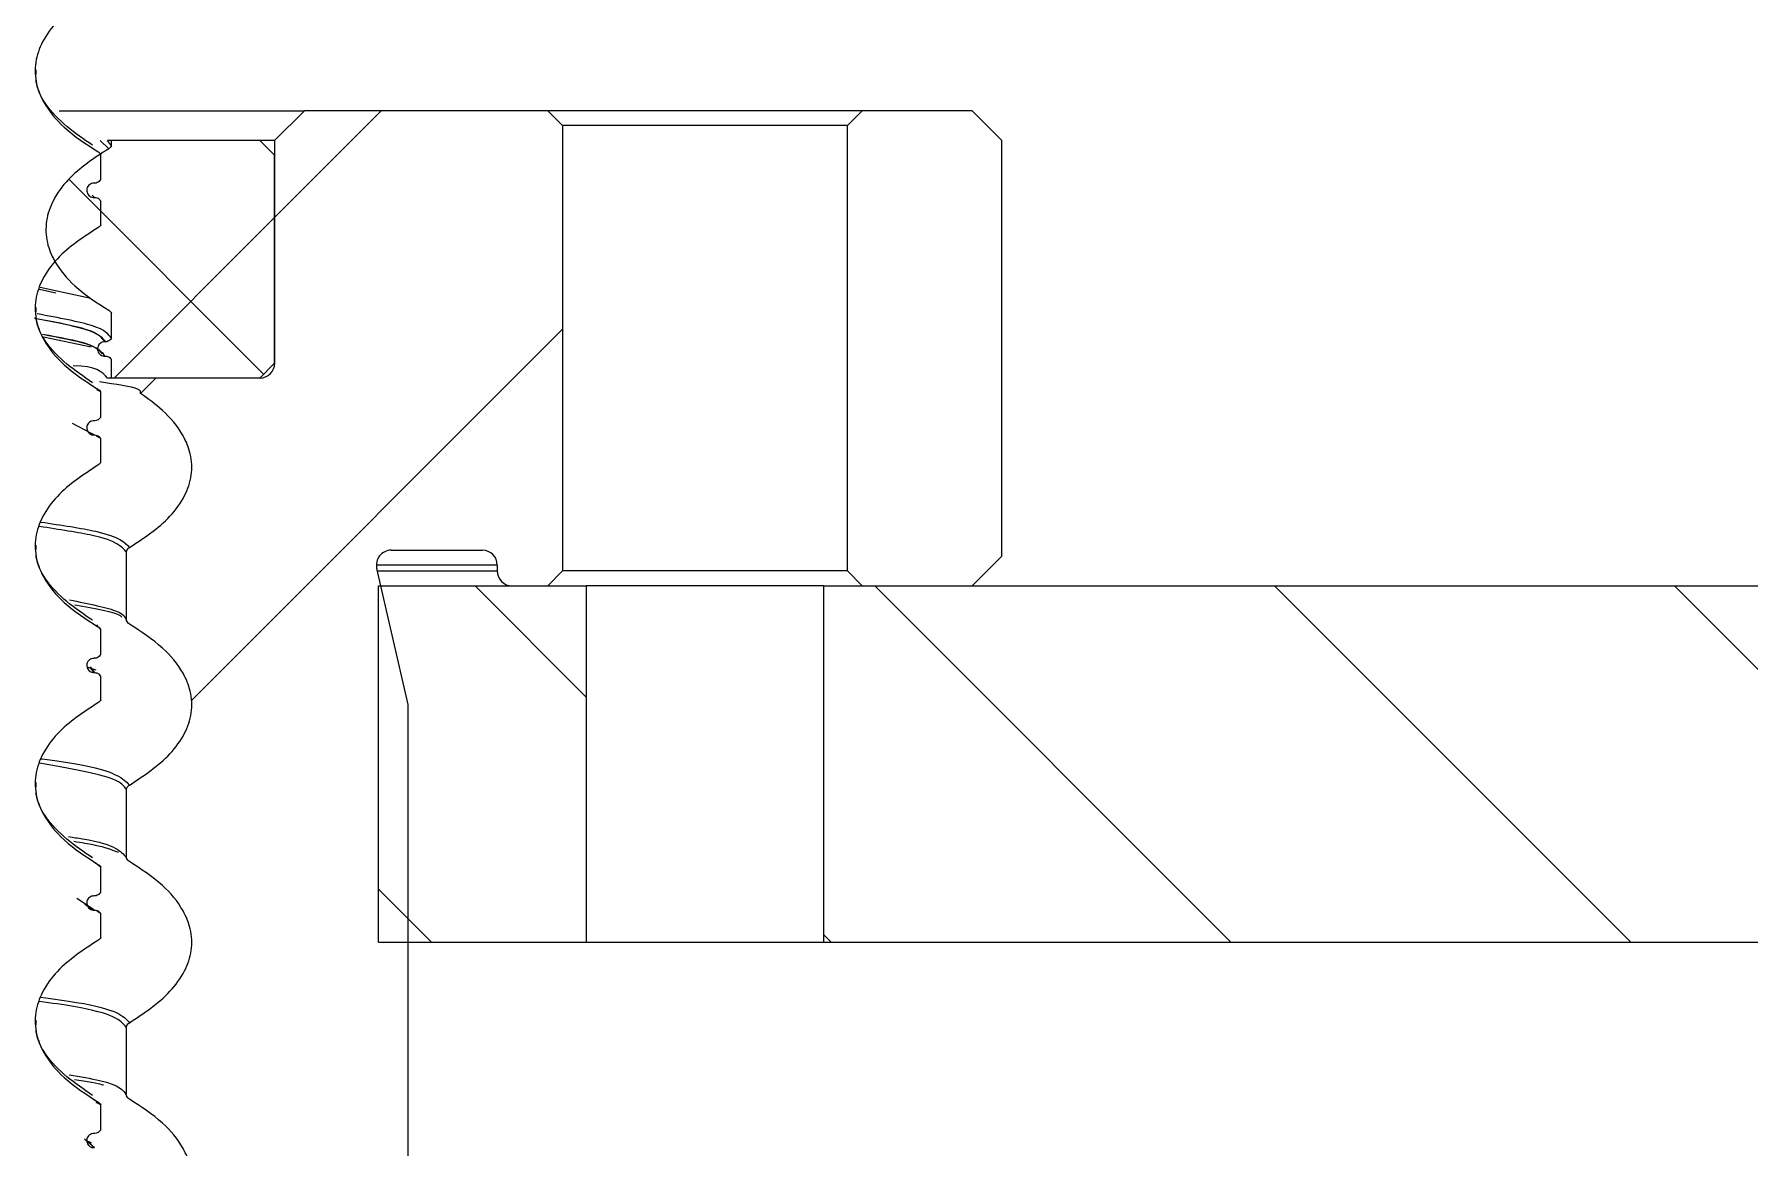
# Model space of a CAD drawing. Header units: millimetres. Extents: x -300 to 1184, y 5 to 1469.
# Drawn here: x 364.19 to 383.46, y 1366.73 to 1379.22 of the extents above; entities that cross this region are included whole.
import ezdxf

# ---------------------------------------------------------------- set-up
doc = ezdxf.new("R2010")
doc.units = ezdxf.units.MM

msp = doc.modelspace()

# ---------------------------------------------------------------- hatches: boundary and pattern name
at = {"linetype": 'Continuous', "lineweight": 18}
h = msp.add_hatch(dxfattribs=at)
h.set_pattern_fill('ANSI32', angle=3e-322, style=0)
edge = h.paths.add_edge_path(flags=0)
edge.add_spline(control_points=[(365.26, 1373.463), (365.258, 1373.461), (365.256, 1373.46), (365.254, 1373.458), (365.246, 1373.453), (365.24, 1373.446), (365.235, 1373.439), (365.23, 1373.432), (365.226, 1373.423), (365.224, 1373.415)], knot_values=[0, 0, 0, 0, 0.000012, 0.000012, 0.000012, 0.000053, 0.000053, 0.000053, 0.000094, 0.000094, 0.000094, 0.000094], weights=[1, 1, 1, 1, 1, 1, 1, 1, 1, 1], degree=3, periodic=0)
edge.add_line((365.224, 1373.415), (365.224, 1372.651))
edge.add_spline(control_points=[(365.224, 1372.651), (365.224, 1372.649), (365.225, 1372.646), (365.226, 1372.644), (365.23, 1372.635), (365.234, 1372.627), (365.24, 1372.621), (365.246, 1372.614), (365.253, 1372.608), (365.26, 1372.603)], knot_values=[0, 0, 0, 0, 0.000012, 0.000012, 0.000012, 0.000053, 0.000053, 0.000053, 0.000094, 0.000094, 0.000094, 0.000094], weights=[1, 1, 1, 1, 1, 1, 1, 1, 1, 1], degree=3, periodic=0)
edge.add_spline(control_points=[(365.26, 1372.603), (365.392, 1372.526), (365.518, 1372.438), (365.63, 1372.335), (365.72, 1372.252), (365.802, 1372.157), (365.862, 1372.051), (365.897, 1371.988), (365.926, 1371.92), (365.942, 1371.849), (365.961, 1371.771), (365.965, 1371.687), (365.953, 1371.607), (365.942, 1371.528), (365.915, 1371.45), (365.878, 1371.379), (365.835, 1371.295), (365.778, 1371.218), (365.714, 1371.149), (365.585, 1371.008), (365.426, 1370.893), (365.26, 1370.796)], knot_values=[0, 0, 0, 0, 0.000685, 0.000685, 0.000685, 0.001237, 0.001237, 0.001237, 0.001562, 0.001562, 0.001562, 0.001926, 0.001926, 0.001926, 0.002288, 0.002288, 0.002288, 0.00271, 0.00271, 0.00271, 0.003578, 0.003578, 0.003578, 0.003578], weights=[1, 1, 1, 1, 1, 1, 1, 1, 1, 1, 1, 1, 1, 1, 1, 1, 1, 1, 1, 1, 1, 1], degree=3, periodic=0)
edge.add_spline(control_points=[(365.26, 1370.796), (365.258, 1370.795), (365.256, 1370.793), (365.254, 1370.792), (365.246, 1370.786), (365.24, 1370.78), (365.235, 1370.772), (365.23, 1370.765), (365.226, 1370.757), (365.224, 1370.748)], knot_values=[0, 0, 0, 0, 0.000012, 0.000012, 0.000012, 0.000053, 0.000053, 0.000053, 0.000094, 0.000094, 0.000094, 0.000094], weights=[1, 1, 1, 1, 1, 1, 1, 1, 1, 1], degree=3, periodic=0)
edge.add_line((365.224, 1370.748), (365.224, 1369.985))
edge.add_spline(control_points=[(365.224, 1369.985), (365.224, 1369.982), (365.225, 1369.979), (365.226, 1369.977), (365.23, 1369.969), (365.234, 1369.961), (365.24, 1369.954), (365.246, 1369.947), (365.253, 1369.941), (365.26, 1369.937)], knot_values=[0, 0, 0, 0, 0.000012, 0.000012, 0.000012, 0.000053, 0.000053, 0.000053, 0.000094, 0.000094, 0.000094, 0.000094], weights=[1, 1, 1, 1, 1, 1, 1, 1, 1, 1], degree=3, periodic=0)
edge.add_spline(control_points=[(365.26, 1369.937), (365.392, 1369.86), (365.518, 1369.772), (365.63, 1369.668), (365.72, 1369.586), (365.802, 1369.491), (365.862, 1369.384), (365.897, 1369.321), (365.926, 1369.253), (365.942, 1369.183), (365.961, 1369.104), (365.965, 1369.021), (365.953, 1368.941), (365.942, 1368.861), (365.915, 1368.783), (365.878, 1368.712), (365.835, 1368.628), (365.778, 1368.551), (365.714, 1368.482), (365.585, 1368.341), (365.426, 1368.226), (365.26, 1368.129)], knot_values=[0, 0, 0, 0, 0.000685, 0.000685, 0.000685, 0.001237, 0.001237, 0.001237, 0.001562, 0.001562, 0.001562, 0.001926, 0.001926, 0.001926, 0.002288, 0.002288, 0.002288, 0.00271, 0.00271, 0.00271, 0.003578, 0.003578, 0.003578, 0.003578], weights=[1, 1, 1, 1, 1, 1, 1, 1, 1, 1, 1, 1, 1, 1, 1, 1, 1, 1, 1, 1, 1, 1], degree=3, periodic=0)
edge.add_spline(control_points=[(365.26, 1368.129), (365.258, 1368.128), (365.256, 1368.127), (365.254, 1368.125), (365.246, 1368.12), (365.24, 1368.113), (365.235, 1368.106), (365.23, 1368.098), (365.226, 1368.09), (365.224, 1368.081)], knot_values=[0, 0, 0, 0, 0.000012, 0.000012, 0.000012, 0.000053, 0.000053, 0.000053, 0.000094, 0.000094, 0.000094, 0.000094], weights=[1, 1, 1, 1, 1, 1, 1, 1, 1, 1], degree=3, periodic=0)
edge.add_line((365.224, 1368.081), (365.224, 1367.318))
edge.add_spline(control_points=[(365.224, 1367.318), (365.224, 1367.315), (365.225, 1367.313), (365.226, 1367.31), (365.23, 1367.302), (365.234, 1367.294), (365.24, 1367.287), (365.246, 1367.28), (365.253, 1367.275), (365.26, 1367.27)], knot_values=[0, 0, 0, 0, 0.000012, 0.000012, 0.000012, 0.000053, 0.000053, 0.000053, 0.000094, 0.000094, 0.000094, 0.000094], weights=[1, 1, 1, 1, 1, 1, 1, 1, 1, 1], degree=3, periodic=0)
edge.add_spline(control_points=[(365.26, 1367.27), (365.392, 1367.193), (365.518, 1367.105), (365.63, 1367.002), (365.72, 1366.919), (365.802, 1366.824), (365.862, 1366.718), (365.897, 1366.655), (365.926, 1366.586), (365.942, 1366.516), (365.961, 1366.437), (365.965, 1366.354), (365.953, 1366.274), (365.942, 1366.195), (365.915, 1366.117), (365.878, 1366.045), (365.835, 1365.962), (365.778, 1365.885), (365.714, 1365.815), (365.585, 1365.674), (365.426, 1365.56), (365.26, 1365.463)], knot_values=[0, 0, 0, 0, 0.000685, 0.000685, 0.000685, 0.001237, 0.001237, 0.001237, 0.001562, 0.001562, 0.001562, 0.001926, 0.001926, 0.001926, 0.002288, 0.002288, 0.002288, 0.00271, 0.00271, 0.00271, 0.003578, 0.003578, 0.003578, 0.003578], weights=[1, 1, 1, 1, 1, 1, 1, 1, 1, 1, 1, 1, 1, 1, 1, 1, 1, 1, 1, 1, 1, 1], degree=3, periodic=0)
edge.add_spline(control_points=[(365.26, 1365.463), (365.258, 1365.461), (365.256, 1365.46), (365.254, 1365.458), (365.246, 1365.453), (365.24, 1365.446), (365.235, 1365.439), (365.23, 1365.432), (365.226, 1365.423), (365.224, 1365.415)], knot_values=[0, 0, 0, 0, 0.000012, 0.000012, 0.000012, 0.000053, 0.000053, 0.000053, 0.000094, 0.000094, 0.000094, 0.000094], weights=[1, 1, 1, 1, 1, 1, 1, 1, 1, 1], degree=3, periodic=0)
edge.add_line((365.224, 1365.415), (365.224, 1364.651))
edge.add_spline(control_points=[(365.224, 1364.651), (365.224, 1364.649), (365.225, 1364.646), (365.226, 1364.644), (365.23, 1364.635), (365.234, 1364.627), (365.24, 1364.621), (365.246, 1364.614), (365.253, 1364.608), (365.26, 1364.603)], knot_values=[0, 0, 0, 0, 0.000012, 0.000012, 0.000012, 0.000053, 0.000053, 0.000053, 0.000094, 0.000094, 0.000094, 0.000094], weights=[1, 1, 1, 1, 1, 1, 1, 1, 1, 1], degree=3, periodic=0)
edge.add_spline(control_points=[(365.26, 1364.603), (365.392, 1364.526), (365.518, 1364.438), (365.63, 1364.335), (365.72, 1364.252), (365.802, 1364.157), (365.862, 1364.051), (365.897, 1363.988), (365.926, 1363.92), (365.942, 1363.849), (365.961, 1363.771), (365.965, 1363.687), (365.953, 1363.607), (365.942, 1363.528), (365.915, 1363.45), (365.878, 1363.379), (365.835, 1363.295), (365.778, 1363.218), (365.714, 1363.149), (365.585, 1363.008), (365.426, 1362.893), (365.26, 1362.796)], knot_values=[0, 0, 0, 0, 0.000685, 0.000685, 0.000685, 0.001237, 0.001237, 0.001237, 0.001562, 0.001562, 0.001562, 0.001926, 0.001926, 0.001926, 0.002288, 0.002288, 0.002288, 0.00271, 0.00271, 0.00271, 0.003578, 0.003578, 0.003578, 0.003578], weights=[1, 1, 1, 1, 1, 1, 1, 1, 1, 1, 1, 1, 1, 1, 1, 1, 1, 1, 1, 1, 1, 1], degree=3, periodic=0)
edge.add_spline(control_points=[(365.26, 1362.796), (365.258, 1362.795), (365.256, 1362.793), (365.254, 1362.792), (365.246, 1362.786), (365.24, 1362.78), (365.235, 1362.772), (365.23, 1362.765), (365.226, 1362.757), (365.224, 1362.748)], knot_values=[0, 0, 0, 0, 0.000012, 0.000012, 0.000012, 0.000053, 0.000053, 0.000053, 0.000094, 0.000094, 0.000094, 0.000094], weights=[1, 1, 1, 1, 1, 1, 1, 1, 1, 1], degree=3, periodic=0)
edge.add_line((365.224, 1362.748), (365.224, 1361.985))
edge.add_spline(control_points=[(365.224, 1361.985), (365.224, 1361.982), (365.225, 1361.979), (365.226, 1361.977), (365.23, 1361.969), (365.234, 1361.961), (365.24, 1361.954), (365.246, 1361.947), (365.253, 1361.941), (365.26, 1361.937)], knot_values=[0, 0, 0, 0, 0.000012, 0.000012, 0.000012, 0.000053, 0.000053, 0.000053, 0.000094, 0.000094, 0.000094, 0.000094], weights=[1, 1, 1, 1, 1, 1, 1, 1, 1, 1], degree=3, periodic=0)
edge.add_spline(control_points=[(365.26, 1361.937), (365.392, 1361.86), (365.518, 1361.772), (365.63, 1361.668), (365.72, 1361.586), (365.802, 1361.491), (365.862, 1361.384), (365.897, 1361.321), (365.926, 1361.253), (365.942, 1361.183), (365.961, 1361.104), (365.965, 1361.021), (365.953, 1360.941), (365.942, 1360.861), (365.915, 1360.783), (365.878, 1360.712), (365.835, 1360.628), (365.778, 1360.551), (365.714, 1360.482), (365.585, 1360.341), (365.426, 1360.226), (365.26, 1360.129)], knot_values=[0, 0, 0, 0, 0.000685, 0.000685, 0.000685, 0.001237, 0.001237, 0.001237, 0.001562, 0.001562, 0.001562, 0.001926, 0.001926, 0.001926, 0.002288, 0.002288, 0.002288, 0.00271, 0.00271, 0.00271, 0.003578, 0.003578, 0.003578, 0.003578], weights=[1, 1, 1, 1, 1, 1, 1, 1, 1, 1, 1, 1, 1, 1, 1, 1, 1, 1, 1, 1, 1, 1], degree=3, periodic=0)
edge.add_spline(control_points=[(365.26, 1360.129), (365.258, 1360.128), (365.256, 1360.127), (365.254, 1360.125), (365.246, 1360.12), (365.24, 1360.113), (365.235, 1360.106), (365.23, 1360.098), (365.226, 1360.09), (365.224, 1360.081)], knot_values=[0, 0, 0, 0, 0.000012, 0.000012, 0.000012, 0.000053, 0.000053, 0.000053, 0.000094, 0.000094, 0.000094, 0.000094], weights=[1, 1, 1, 1, 1, 1, 1, 1, 1, 1], degree=3, periodic=0)
edge.add_line((365.224, 1360.081), (365.224, 1359.318))
edge.add_spline(control_points=[(365.224, 1359.318), (365.224, 1359.315), (365.225, 1359.313), (365.226, 1359.31), (365.23, 1359.302), (365.234, 1359.294), (365.24, 1359.287), (365.246, 1359.28), (365.253, 1359.275), (365.26, 1359.27)], knot_values=[0, 0, 0, 0, 0.000012, 0.000012, 0.000012, 0.000053, 0.000053, 0.000053, 0.000094, 0.000094, 0.000094, 0.000094], weights=[1, 1, 1, 1, 1, 1, 1, 1, 1, 1], degree=3, periodic=0)
edge.add_spline(control_points=[(365.26, 1359.27), (365.392, 1359.193), (365.518, 1359.105), (365.63, 1359.002), (365.72, 1358.919), (365.802, 1358.824), (365.862, 1358.718), (365.897, 1358.655), (365.926, 1358.586), (365.942, 1358.516), (365.961, 1358.437), (365.965, 1358.354), (365.953, 1358.274), (365.942, 1358.195), (365.915, 1358.117), (365.878, 1358.045), (365.876, 1358.041), (365.874, 1358.037), (365.872, 1358.033)], knot_values=[0, 0, 0, 0, 0.000685, 0.000685, 0.000685, 0.001237, 0.001237, 0.001237, 0.001562, 0.001562, 0.001562, 0.001926, 0.001926, 0.001926, 0.002288, 0.002288, 0.002288, 0.002308, 0.002308, 0.002308, 0.002308], weights=[1, 1, 1, 1, 1, 1, 1, 1, 1, 1, 1, 1, 1, 1, 1, 1, 1, 1, 1], degree=3, periodic=0)
edge.add_line((365.872, 1358.033), (366.724, 1358.033))
edge.add_arc((366.724, 1357.866), 0.167, 0, 90, ccw=False)
edge.add_line((366.89, 1357.866), (366.89, 1355.366))
edge.add_line((366.89, 1355.366), (367.224, 1355.033))
edge.add_line((367.224, 1355.033), (368.057, 1355.033))
edge.add_line((368.057, 1355.033), (368.39, 1355.366))
edge.add_line((368.39, 1355.366), (368.39, 1359.633))
edge.add_line((368.39, 1359.633), (367.724, 1359.633))
edge.add_line((367.724, 1359.633), (367.724, 1364.966))
edge.add_line((367.724, 1364.966), (368.39, 1364.966))
edge.add_line((368.39, 1364.966), (368.39, 1371.7))
edge.add_line((368.39, 1371.7), (368.038, 1373.229))
edge.add_arc((368.2, 1373.266), 0.167, 90, 192.9946, ccw=False)
edge.add_line((368.2, 1373.433), (369.224, 1373.433))
edge.add_arc((369.224, 1373.266), 0.167, 0, 90, ccw=False)
edge.add_line((369.39, 1373.266), (369.39, 1373.2))
edge.add_arc((369.557, 1373.2), 0.167, 180, 270)
edge.add_line((369.557, 1373.033), (369.957, 1373.033))
edge.add_line((369.957, 1373.033), (370.124, 1373.2))
edge.add_line((370.124, 1373.2), (370.124, 1378.2))
edge.add_line((370.124, 1378.2), (369.957, 1378.366))
edge.add_line((369.957, 1378.366), (367.224, 1378.366))
edge.add_line((367.224, 1378.366), (366.89, 1378.033))
edge.add_line((366.89, 1378.033), (366.89, 1375.533))
edge.add_arc((366.724, 1375.533), 0.167, 270, 360, ccw=False)
edge.add_line((366.724, 1375.366), (365.557, 1375.366))
edge.add_line((365.557, 1375.366), (365.384, 1375.193))
edge.add_spline(control_points=[(365.384, 1375.193), (365.47, 1375.136), (365.554, 1375.072), (365.63, 1375.002), (365.72, 1374.919), (365.802, 1374.824), (365.862, 1374.718), (365.897, 1374.655), (365.926, 1374.586), (365.942, 1374.516), (365.961, 1374.437), (365.965, 1374.354), (365.953, 1374.274), (365.942, 1374.195), (365.915, 1374.117), (365.878, 1374.045), (365.835, 1373.962), (365.778, 1373.885), (365.714, 1373.815), (365.585, 1373.674), (365.426, 1373.56), (365.26, 1373.463)], knot_values=[0.000218, 0.000218, 0.000218, 0.000218, 0.000685, 0.000685, 0.000685, 0.001237, 0.001237, 0.001237, 0.001562, 0.001562, 0.001562, 0.001926, 0.001926, 0.001926, 0.002288, 0.002288, 0.002288, 0.00271, 0.00271, 0.00271, 0.003578, 0.003578, 0.003578, 0.003578], weights=[1, 1, 1, 1, 1, 1, 1, 1, 1, 1, 1, 1, 1, 1, 1, 1, 1, 1, 1, 1, 1, 1], degree=3, periodic=0)
h = msp.add_hatch(dxfattribs=at)
h.set_pattern_fill('ANSI32', angle=3e-322, style=0)
h.paths.add_polyline_path([(374.724, 1373.033), (375.057, 1373.366), (375.057, 1378.033), (374.724, 1378.366), (373.49, 1378.366), (373.324, 1378.2), (373.324, 1373.2), (373.49, 1373.033)], flags=0)
h = msp.add_hatch(dxfattribs=at)
h.set_pattern_fill('ANSI37', angle=90, style=0)
edge = h.paths.add_edge_path(flags=0)
edge.add_line((366.89, 1375.533), (366.89, 1377.866))
edge.add_line((366.89, 1377.866), (366.724, 1378.033))
edge.add_line((366.724, 1378.033), (365.057, 1378.033))
edge.add_line((365.057, 1378.033), (365.057, 1377.971))
edge.add_spline(control_points=[(365.057, 1377.971), (365.054, 1377.965), (365.05, 1377.959), (365.045, 1377.954), (365.039, 1377.948), (365.033, 1377.943), (365.027, 1377.94)], knot_values=[0, 0, 0, 0, 0.000032, 0.000032, 0.000032, 0.000067, 0.000067, 0.000067, 0.000067], weights=[1, 1, 1, 1, 1, 1, 1], degree=3, periodic=0)
edge.add_spline(control_points=[(365.027, 1377.94), (364.861, 1377.844), (364.701, 1377.73), (364.571, 1377.59), (364.507, 1377.52), (364.449, 1377.443), (364.405, 1377.359), (364.368, 1377.287), (364.34, 1377.209), (364.328, 1377.129), (364.316, 1377.049), (364.32, 1376.965), (364.338, 1376.885), (364.355, 1376.815), (364.383, 1376.746), (364.418, 1376.682), (364.477, 1376.577), (364.559, 1376.482), (364.647, 1376.4), (364.762, 1376.294), (364.892, 1376.205), (365.027, 1376.127)], knot_values=[0, 0, 0, 0, 0.000861, 0.000861, 0.000861, 0.001286, 0.001286, 0.001286, 0.001648, 0.001648, 0.001648, 0.002013, 0.002013, 0.002013, 0.002337, 0.002337, 0.002337, 0.002882, 0.002882, 0.002882, 0.00358, 0.00358, 0.00358, 0.00358], weights=[1, 1, 1, 1, 1, 1, 1, 1, 1, 1, 1, 1, 1, 1, 1, 1, 1, 1, 1, 1, 1, 1], degree=3, periodic=0)
edge.add_spline(control_points=[(365.027, 1376.127), (365.033, 1376.123), (365.038, 1376.119), (365.043, 1376.114), (365.049, 1376.108), (365.053, 1376.102), (365.057, 1376.095)], knot_values=[0, 0, 0, 0, 0.000032, 0.000032, 0.000032, 0.000067, 0.000067, 0.000067, 0.000067], weights=[1, 1, 1, 1, 1, 1, 1], degree=3, periodic=0)
edge.add_line((365.057, 1376.095), (365.057, 1375.813))
edge.add_spline(control_points=[(365.057, 1375.813), (365.053, 1375.805), (365.047, 1375.798), (365.04, 1375.792), (365.034, 1375.786), (365.026, 1375.781), (365.018, 1375.778), (365.01, 1375.775), (365.001, 1375.773), (364.992, 1375.772), (364.991, 1375.772), (364.989, 1375.772), (364.988, 1375.772)], knot_values=[0, 0, 0, 0, 0.00004, 0.00004, 0.00004, 0.00008, 0.00008, 0.00008, 0.00012, 0.00012, 0.00012, 0.000126, 0.000126, 0.000126, 0.000126], weights=[1, 1, 1, 1, 1, 1, 1, 1, 1, 1, 1, 1, 1], degree=3, periodic=0)
edge.add_spline(control_points=[(364.988, 1375.772), (364.987, 1375.772), (364.987, 1375.772), (364.986, 1375.772), (364.985, 1375.772), (364.984, 1375.772), (364.984, 1375.772), (364.983, 1375.772), (364.981, 1375.772), (364.98, 1375.772)], knot_values=[0, 0, 0, 0, 0.000003, 0.000003, 0.000003, 0.000006, 0.000006, 0.000006, 0.000012, 0.000012, 0.000012, 0.000012], weights=[1, 1, 1, 1, 1, 1, 1, 1, 1, 1], degree=3, periodic=0)
edge.add_spline(control_points=[(364.98, 1375.772), (364.971, 1375.772), (364.962, 1375.77), (364.954, 1375.767), (364.946, 1375.765), (364.938, 1375.76), (364.931, 1375.755), (364.924, 1375.749), (364.918, 1375.742), (364.913, 1375.735), (364.908, 1375.727), (364.905, 1375.719), (364.903, 1375.71), (364.901, 1375.701), (364.9, 1375.692), (364.901, 1375.683), (364.902, 1375.674), (364.905, 1375.665), (364.909, 1375.657), (364.913, 1375.649), (364.918, 1375.642), (364.925, 1375.635), (364.931, 1375.629), (364.939, 1375.624), (364.947, 1375.62), (364.955, 1375.616), (364.963, 1375.614), (364.972, 1375.613), (364.975, 1375.613), (364.978, 1375.612), (364.981, 1375.612)], knot_values=[0, 0, 0, 0, 0.00004, 0.00004, 0.00004, 0.00008, 0.00008, 0.00008, 0.000119, 0.000119, 0.000119, 0.000159, 0.000159, 0.000159, 0.0002, 0.0002, 0.0002, 0.00024, 0.00024, 0.00024, 0.000281, 0.000281, 0.000281, 0.000321, 0.000321, 0.000321, 0.000361, 0.000361, 0.000361, 0.000373, 0.000373, 0.000373, 0.000373], weights=[1, 1, 1, 1, 1, 1, 1, 1, 1, 1, 1, 1, 1, 1, 1, 1, 1, 1, 1, 1, 1, 1, 1, 1, 1, 1, 1, 1, 1, 1, 1], degree=3, periodic=0)
edge.add_spline(control_points=[(364.981, 1375.612), (364.981, 1375.612), (364.982, 1375.612), (364.983, 1375.612), (364.983, 1375.612), (364.984, 1375.612), (364.985, 1375.612), (364.986, 1375.612), (364.987, 1375.612), (364.989, 1375.612)], knot_values=[0, 0, 0, 0, 0.000003, 0.000003, 0.000003, 0.000006, 0.000006, 0.000006, 0.000012, 0.000012, 0.000012, 0.000012], weights=[1, 1, 1, 1, 1, 1, 1, 1, 1, 1], degree=3, periodic=0)
edge.add_spline(control_points=[(364.989, 1375.612), (364.997, 1375.612), (365.006, 1375.611), (365.015, 1375.608), (365.023, 1375.605), (365.031, 1375.601), (365.038, 1375.595), (365.046, 1375.589), (365.052, 1375.582), (365.057, 1375.573)], knot_values=[0, 0, 0, 0, 0.00004, 0.00004, 0.00004, 0.00008, 0.00008, 0.00008, 0.000123, 0.000123, 0.000123, 0.000123], weights=[1, 1, 1, 1, 1, 1, 1, 1, 1, 1], degree=3, periodic=0)
edge.add_line((365.057, 1375.573), (365.057, 1375.366))
edge.add_line((365.057, 1375.366), (366.724, 1375.366))
edge.add_line((366.724, 1375.366), (366.89, 1375.533))
h = msp.add_hatch(dxfattribs=at)
h.set_pattern_fill('ANSI31', angle=90, style=0)
h.paths.add_polyline_path([(368.057, 1373.033), (368.057, 1369.033), (370.39, 1369.033), (370.39, 1373.033)], flags=0)
h = msp.add_hatch(dxfattribs=at)
h.set_pattern_fill('ANSI31', angle=90, style=0)
h.paths.add_polyline_path([(394.89, 1373.033), (373.057, 1373.033), (373.057, 1369.033), (394.89, 1369.033)], flags=0)

# ---------------------------------------------------------------- linework, layer by layer
at = {"color": 7, "linetype": 'Continuous', "lineweight": 25}
for p, q in [((364.47, 1378.366), (367.224, 1378.366)), ((367.224, 1378.366), (366.89, 1378.033)), ((369.957, 1378.366), (367.224, 1378.366)), ((369.957, 1378.366), (370.124, 1378.2)), ((373.49, 1378.366), (369.957, 1378.366)), ((373.324, 1378.2), (373.49, 1378.366)), ((374.724, 1378.366), (373.49, 1378.366)), ((375.057, 1378.033), (374.724, 1378.366)), ((370.124, 1378.2), (370.124, 1373.2)), ((373.324, 1378.2), (370.124, 1378.2)), ((373.324, 1373.2), (373.324, 1378.2)), ((364.931, 1378.033), (365.027, 1377.94)), ((365.057, 1377.971), (365.014, 1378.033)), ((365.057, 1378.033), (365.014, 1378.033)), ((365.057, 1377.971), (365.057, 1378.033)), ((366.724, 1378.033), (365.057, 1378.033)), ((366.89, 1377.866), (366.724, 1378.033)), ((366.89, 1378.033), (366.724, 1378.033)), ((366.89, 1378.033), (366.89, 1375.533)), ((375.057, 1373.366), (375.057, 1378.033)), ((364.937, 1377.594), (364.937, 1377.876)), ((366.89, 1375.533), (366.89, 1377.866)), ((364.937, 1377.085), (364.937, 1377.354)), ((364.248, 1376.363), (364.433, 1376.323)), ((365.057, 1375.813), (365.057, 1376.095)), ((364.295, 1375.83), (364.83, 1375.716)), ((364.988, 1375.772), (364.98, 1375.772)), ((365.057, 1375.366), (365.057, 1375.573)), ((366.724, 1375.366), (366.89, 1375.533)), ((365.057, 1375.366), (365.014, 1375.366)), ((366.724, 1375.366), (365.057, 1375.366)), ((365.557, 1375.366), (365.384, 1375.193)), ((366.724, 1375.366), (365.557, 1375.366)), ((364.937, 1375.209), (364.894, 1375.232)), ((364.937, 1374.927), (364.937, 1375.209)), ((364.618, 1374.86), (364.823, 1374.75)), ((364.937, 1374.687), (364.888, 1374.713)), ((364.937, 1374.418), (364.937, 1374.687)), ((365.224, 1373.415), (365.224, 1372.651)), ((368.2, 1373.433), (369.224, 1373.433)), ((374.724, 1373.033), (375.057, 1373.366)), ((368.39, 1371.7), (368.038, 1373.229)), ((369.39, 1373.266), (369.39, 1373.2)), ((370.124, 1373.2), (369.957, 1373.033)), ((373.324, 1373.2), (370.124, 1373.2)), ((373.49, 1373.033), (373.324, 1373.2)), ((368.057, 1369.033), (368.057, 1373.033)), ((368.057, 1373.033), (370.39, 1373.033)), ((369.557, 1373.033), (369.957, 1373.033)), ((370.39, 1373.033), (370.39, 1369.033)), ((373.057, 1373.033), (370.39, 1373.033)), ((373.057, 1369.033), (373.057, 1373.033)), ((373.057, 1373.033), (394.89, 1373.033)), ((373.49, 1373.033), (374.724, 1373.033)), ((364.937, 1372.542), (364.921, 1372.564)), ((364.937, 1372.261), (364.937, 1372.542)), ((364.887, 1372.085), (364.783, 1372.122)), ((364.819, 1372.124), (364.85, 1372.084)), ((364.822, 1372.11), (364.86, 1372.06)), ((364.937, 1372.021), (364.917, 1372.046)), ((364.937, 1371.752), (364.937, 1372.021)), ((368.39, 1364.966), (368.39, 1371.7)), ((365.224, 1370.748), (365.224, 1369.985)), ((364.937, 1369.876), (364.904, 1369.898)), ((364.937, 1369.594), (364.937, 1369.876)), ((364.668, 1369.526), (364.832, 1369.417)), ((364.759, 1369.46), (364.86, 1369.393)), ((364.937, 1369.354), (364.898, 1369.379)), ((364.937, 1369.085), (364.937, 1369.354)), ((368.057, 1369.033), (370.39, 1369.033)), ((370.39, 1369.033), (373.057, 1369.033)), ((373.057, 1369.033), (394.89, 1369.033)), ((365.224, 1368.081), (365.224, 1367.318)), ((364.937, 1367.209), (364.887, 1367.232)), ((364.937, 1366.927), (364.937, 1367.209)), ((364.756, 1366.825), (364.841, 1366.751)), ((364.867, 1366.886), (364.859, 1366.886)), ((364.86, 1366.727), (364.868, 1366.727))]:
    msp.add_line(p, q, dxfattribs=at)
at = {"color": 8, "linetype": 'Continuous', "lineweight": 25}
for p, q in [((364.84, 1377.417), (364.868, 1377.393)), ((364.256, 1376.387), (364.827, 1376.262)), ((364.866, 1375.262), (364.906, 1375.241)), ((364.823, 1374.75), (364.868, 1374.727)), ((369.39, 1373.266), (368.033, 1373.266)), ((368.044, 1373.2), (369.39, 1373.2)), ((364.891, 1372.596), (364.906, 1372.574)), ((364.85, 1372.084), (364.868, 1372.06)), ((364.874, 1369.929), (364.906, 1369.907)), ((364.832, 1369.417), (364.868, 1369.393)), ((364.859, 1367.262), (364.906, 1367.241)), ((364.841, 1366.751), (364.868, 1366.727))]:
    msp.add_line(p, q, dxfattribs=at)
at = {"color": 7, "linetype": 'Continuous', "lineweight": 25}
for centre, start, end in [((366.724, 1375.533), 270, 0), ((368.2, 1373.266), 90, 192.9946), ((369.224, 1373.266), 0, 90), ((369.557, 1373.2), 180, 270)]:
    msp.add_arc(centre, 0.167, start, end, dxfattribs=at)
for points, knots in [([(364.906, 1379.72), (364.744, 1379.615), (364.501, 1379.457), (364.279, 1379.158), (364.192, 1378.912), (364.202, 1378.671), (364.309, 1378.414), (364.54, 1378.141), (364.774, 1377.992), (364.906, 1377.907)], [0, 0, 0, 0, 0.239791, 0.358711, 0.459907, 0.561649, 0.652762, 0.804655, 1, 1, 1, 1]), ([(364.845, 1377.979), (364.648, 1378.114), (364.376, 1378.301), (364.203, 1378.647), (364.21, 1378.78), (364.212, 1378.824)], [0, 0, 0, 0, 0.637034, 0.879492, 1, 1, 1, 1]), ([(365.027, 1377.94), (364.864, 1377.834), (364.622, 1377.677), (364.4, 1377.378), (364.313, 1377.131), (364.323, 1376.89), (364.429, 1376.633), (364.66, 1376.361), (364.895, 1376.211), (365.027, 1376.127)], [0, 0, 0, 0, 0.2397947, 0.3587234, 0.4599416, 0.5617091, 0.6528193, 0.8047535, 1, 1, 1, 1]), ([(365.057, 1377.971), (365.053, 1377.965), (365.045, 1377.952), (365.033, 1377.944), (365.027, 1377.94)], [0, 0, 0, 0, 0.480512, 1, 1, 1, 1]), ([(364.906, 1377.907), (364.912, 1377.903), (364.924, 1377.895), (364.932, 1377.882), (364.937, 1377.876)], [0, 0, 0, 0, 0.480463, 1, 1, 1, 1]), ([(364.859, 1377.553), (364.851, 1377.552), (364.833, 1377.55), (364.809, 1377.536), (364.791, 1377.516), (364.781, 1377.491), (364.779, 1377.464), (364.787, 1377.437), (364.803, 1377.415), (364.825, 1377.399), (364.846, 1377.394), (364.857, 1377.393), (364.86, 1377.393)], [0, 0, 0, 0, 0.106523, 0.213085, 0.319814, 0.427225, 0.535335, 0.643761, 0.751954, 0.859615, 0.966666, 1, 1, 1, 1]), ([(364.867, 1377.553), (364.867, 1377.553), (364.865, 1377.553), (364.863, 1377.553), (364.861, 1377.553), (364.859, 1377.553)], [0, 0, 0, 0, 0.270795, 0.541636, 1, 1, 1, 1]), ([(364.937, 1377.594), (364.931, 1377.587), (364.921, 1377.572), (364.898, 1377.558), (364.879, 1377.553), (364.869, 1377.553), (364.867, 1377.553)], [0, 0, 0, 0, 0.318293, 0.636354, 0.953272, 1, 1, 1, 1]), ([(364.86, 1377.393), (364.861, 1377.393), (364.862, 1377.393), (364.865, 1377.393), (364.867, 1377.393), (364.868, 1377.393)], [0, 0, 0, 0, 0.2708, 0.5416, 1, 1, 1, 1]), ([(364.868, 1377.393), (364.877, 1377.392), (364.895, 1377.391), (364.919, 1377.377), (364.931, 1377.362), (364.937, 1377.354)], [0, 0, 0, 0, 0.322616, 0.645093, 1, 1, 1, 1]), ([(364.906, 1377.053), (364.744, 1376.948), (364.501, 1376.791), (364.279, 1376.492), (364.192, 1376.245), (364.202, 1376.004), (364.309, 1375.747), (364.54, 1375.475), (364.774, 1375.325), (364.906, 1375.241)], [0, 0, 0, 0, 0.239791, 0.358712, 0.459892, 0.561651, 0.652749, 0.804654, 1, 1, 1, 1]), ([(364.937, 1377.085), (364.933, 1377.079), (364.925, 1377.066), (364.912, 1377.058), (364.906, 1377.053)], [0, 0, 0, 0, 0.480428, 1, 1, 1, 1]), ([(364.845, 1375.313), (364.648, 1375.448), (364.376, 1375.634), (364.203, 1375.98), (364.21, 1376.113), (364.212, 1376.157)], [0, 0, 0, 0, 0.637034, 0.879492, 1, 1, 1, 1]), ([(364.213, 1376.033), (364.428, 1375.993), (364.888, 1375.906), (364.948, 1375.819), (364.98, 1375.772)], [0, 0, 0, 0, 0.467238, 1, 1, 1, 1]), ([(365.057, 1375.813), (365.023, 1375.859), (364.956, 1375.95), (364.466, 1376.041), (364.224, 1376.086)], [0, 0, 0, 0, 0.50854, 1, 1, 1, 1]), ([(365.027, 1376.127), (365.033, 1376.123), (365.045, 1376.114), (365.053, 1376.102), (365.057, 1376.095)], [0, 0, 0, 0, 0.47974, 1, 1, 1, 1]), ([(364.283, 1375.86), (364.472, 1375.824), (364.869, 1375.75), (364.923, 1375.676), (364.951, 1375.637)], [0, 0, 0, 0, 0.477648, 1, 1, 1, 1]), ([(364.284, 1375.858), (364.467, 1375.823), (364.898, 1375.741), (364.95, 1375.659), (364.981, 1375.612)], [0, 0, 0, 0, 0.42626, 1, 1, 1, 1]), ([(365.057, 1375.813), (365.052, 1375.806), (365.042, 1375.791), (365.018, 1375.777), (364.999, 1375.772), (364.989, 1375.772), (364.988, 1375.772)], [0, 0, 0, 0, 0.318219, 0.636557, 0.953401, 1, 1, 1, 1]), ([(364.98, 1375.772), (364.971, 1375.771), (364.953, 1375.769), (364.93, 1375.756), (364.912, 1375.735), (364.901, 1375.71), (364.9, 1375.683), (364.908, 1375.657), (364.924, 1375.634), (364.946, 1375.619), (364.966, 1375.613), (364.978, 1375.612), (364.981, 1375.612)], [0, 0, 0, 0, 0.106505, 0.212946, 0.319841, 0.42723, 0.535333, 0.643752, 0.751962, 0.859583, 0.966589, 1, 1, 1, 1]), ([(365.014, 1375.366), (364.95, 1375.435), (364.886, 1375.503), (364.629, 1375.503), (364.629, 1375.503)], [0, 0, 0, 0, 0.999768, 1, 1, 1, 1]), ([(364.981, 1375.612), (364.981, 1375.612), (364.983, 1375.612), (364.985, 1375.612), (364.987, 1375.612), (364.989, 1375.612)], [0, 0, 0, 0, 0.258742, 0.517436, 1, 1, 1, 1]), ([(364.989, 1375.612), (364.997, 1375.612), (365.015, 1375.61), (365.04, 1375.596), (365.051, 1375.581), (365.057, 1375.573)], [0, 0, 0, 0, 0.322445, 0.64483, 1, 1, 1, 1]), ([(364.906, 1375.241), (364.912, 1375.237), (364.924, 1375.228), (364.932, 1375.216), (364.937, 1375.209)], [0, 0, 0, 0, 0.479832, 1, 1, 1, 1]), ([(365.384, 1375.193), (365.386, 1375.209), (365.393, 1375.254), (365.106, 1375.295), (364.924, 1375.322)], [0, 0, 0, 0, 0.3671094, 1, 1, 1, 1]), ([(365.26, 1373.463), (365.422, 1373.569), (365.663, 1373.727), (365.883, 1374.027), (365.969, 1374.272), (365.957, 1374.511), (365.85, 1374.768), (365.652, 1375), (365.468, 1375.132), (365.384, 1375.193)], [0, 0, 0, 0, 0.257196, 0.383408, 0.491117, 0.599416, 0.696531, 0.860469, 1, 1, 1, 1]), ([(364.859, 1374.886), (364.851, 1374.885), (364.833, 1374.883), (364.809, 1374.87), (364.791, 1374.85), (364.781, 1374.824), (364.779, 1374.797), (364.787, 1374.771), (364.803, 1374.748), (364.825, 1374.733), (364.846, 1374.727), (364.857, 1374.727), (364.86, 1374.727)], [0, 0, 0, 0, 0.106523, 0.213085, 0.319814, 0.427225, 0.535335, 0.643761, 0.751954, 0.859615, 0.966666, 1, 1, 1, 1]), ([(364.867, 1374.886), (364.867, 1374.886), (364.865, 1374.886), (364.863, 1374.886), (364.861, 1374.886), (364.859, 1374.886)], [0, 0, 0, 0, 0.2708, 0.5416, 1, 1, 1, 1]), ([(364.937, 1374.927), (364.931, 1374.92), (364.921, 1374.905), (364.898, 1374.891), (364.879, 1374.886), (364.869, 1374.886), (364.867, 1374.886)], [0, 0, 0, 0, 0.318293, 0.636354, 0.953272, 1, 1, 1, 1]), ([(364.86, 1374.727), (364.861, 1374.727), (364.862, 1374.727), (364.865, 1374.727), (364.867, 1374.727), (364.868, 1374.727)], [0, 0, 0, 0, 0.270795, 0.541636, 1, 1, 1, 1]), ([(364.868, 1374.727), (364.877, 1374.726), (364.895, 1374.724), (364.919, 1374.71), (364.931, 1374.695), (364.937, 1374.687)], [0, 0, 0, 0, 0.322573, 0.644776, 1, 1, 1, 1]), ([(364.906, 1374.387), (364.744, 1374.281), (364.501, 1374.124), (364.279, 1373.825), (364.192, 1373.579), (364.202, 1373.338), (364.309, 1373.08), (364.54, 1372.808), (364.774, 1372.658), (364.906, 1372.574)], [0, 0, 0, 0, 0.2397907, 0.3586973, 0.4598935, 0.5616521, 0.6527497, 0.8046547, 1, 1, 1, 1]), ([(364.937, 1374.418), (364.933, 1374.412), (364.925, 1374.4), (364.912, 1374.391), (364.906, 1374.387)], [0, 0, 0, 0, 0.480428, 1, 1, 1, 1]), ([(365.224, 1373.415), (365.171, 1373.476), (365.089, 1373.571), (364.47, 1373.665), (364.249, 1373.699)], [0, 0, 0, 0, 0.641463, 1, 1, 1, 1]), ([(364.845, 1372.646), (364.648, 1372.781), (364.376, 1372.967), (364.203, 1373.314), (364.21, 1373.446), (364.212, 1373.49)], [0, 0, 0, 0, 0.637034, 0.879492, 1, 1, 1, 1]), ([(365.224, 1373.415), (365.227, 1373.423), (365.233, 1373.44), (365.248, 1373.455), (365.258, 1373.461), (365.26, 1373.463)], [0, 0, 0, 0, 0.434035, 0.868603, 1, 1, 1, 1]), ([(364.585, 1372.876), (364.802, 1372.832), (365.177, 1372.757), (365.21, 1372.683), (365.224, 1372.651)], [0, 0, 0, 0, 0.580302, 1, 1, 1, 1]), ([(364.906, 1372.574), (364.912, 1372.57), (364.924, 1372.562), (364.932, 1372.549), (364.937, 1372.542)], [0, 0, 0, 0, 0.479832, 1, 1, 1, 1]), ([(365.26, 1372.603), (365.253, 1372.609), (365.239, 1372.619), (365.228, 1372.638), (365.225, 1372.649), (365.224, 1372.651)], [0, 0, 0, 0, 0.432893, 0.865234, 1, 1, 1, 1]), ([(365.26, 1370.796), (365.422, 1370.902), (365.663, 1371.061), (365.883, 1371.36), (365.969, 1371.605), (365.957, 1371.845), (365.85, 1372.102), (365.62, 1372.371), (365.389, 1372.52), (365.26, 1372.603)], [0, 0, 0, 0, 0.24154, 0.36007, 0.461222, 0.562929, 0.654133, 0.808092, 1, 1, 1, 1]), ([(364.859, 1372.219), (364.851, 1372.219), (364.833, 1372.217), (364.809, 1372.203), (364.791, 1372.183), (364.781, 1372.158), (364.779, 1372.13), (364.787, 1372.104), (364.803, 1372.082), (364.825, 1372.066), (364.846, 1372.06), (364.857, 1372.06), (364.86, 1372.06)], [0, 0, 0, 0, 0.106523, 0.213085, 0.319814, 0.427225, 0.535335, 0.643761, 0.751954, 0.859615, 0.966666, 1, 1, 1, 1]), ([(364.867, 1372.22), (364.867, 1372.22), (364.865, 1372.22), (364.863, 1372.22), (364.861, 1372.219), (364.859, 1372.219)], [0, 0, 0, 0, 0.2708, 0.5416, 1, 1, 1, 1]), ([(364.937, 1372.261), (364.931, 1372.253), (364.921, 1372.238), (364.898, 1372.224), (364.879, 1372.22), (364.869, 1372.22), (364.867, 1372.22)], [0, 0, 0, 0, 0.318293, 0.636354, 0.953272, 1, 1, 1, 1]), ([(364.86, 1372.06), (364.861, 1372.06), (364.862, 1372.06), (364.865, 1372.06), (364.867, 1372.06), (364.868, 1372.06)], [0, 0, 0, 0, 0.270841, 0.541636, 1, 1, 1, 1]), ([(364.868, 1372.06), (364.877, 1372.059), (364.895, 1372.057), (364.919, 1372.044), (364.931, 1372.029), (364.937, 1372.021)], [0, 0, 0, 0, 0.322445, 0.64483, 1, 1, 1, 1]), ([(364.906, 1371.72), (364.744, 1371.615), (364.501, 1371.457), (364.279, 1371.158), (364.192, 1370.912), (364.202, 1370.671), (364.309, 1370.414), (364.54, 1370.141), (364.774, 1369.992), (364.906, 1369.907)], [0, 0, 0, 0, 0.2397907, 0.3586973, 0.4598935, 0.5616521, 0.6527497, 0.8046547, 1, 1, 1, 1]), ([(364.937, 1371.752), (364.933, 1371.746), (364.925, 1371.733), (364.912, 1371.724), (364.906, 1371.72)], [0, 0, 0, 0, 0.480428, 1, 1, 1, 1]), ([(365.224, 1370.748), (365.198, 1370.786), (365.13, 1370.884), (364.586, 1370.983), (364.252, 1371.043)], [0, 0, 0, 0, 0.387832, 1, 1, 1, 1]), ([(364.845, 1369.979), (364.648, 1370.114), (364.376, 1370.301), (364.203, 1370.647), (364.21, 1370.78), (364.212, 1370.824)], [0, 0, 0, 0, 0.637034, 0.879492, 1, 1, 1, 1]), ([(365.224, 1370.748), (365.227, 1370.756), (365.233, 1370.773), (365.248, 1370.788), (365.258, 1370.795), (365.26, 1370.796)], [0, 0, 0, 0, 0.434567, 0.868619, 1, 1, 1, 1]), ([(364.574, 1370.218), (364.628, 1370.21), (364.912, 1370.167), (365.133, 1370.089), (365.193, 1370.02), (365.224, 1369.985)], [0, 0, 0, 0, 0.105338, 0.552453, 1, 1, 1, 1]), ([(364.906, 1369.907), (364.912, 1369.903), (364.924, 1369.895), (364.932, 1369.882), (364.937, 1369.876)], [0, 0, 0, 0, 0.479832, 1, 1, 1, 1]), ([(365.26, 1369.937), (365.253, 1369.942), (365.239, 1369.953), (365.228, 1369.971), (365.225, 1369.982), (365.224, 1369.985)], [0, 0, 0, 0, 0.432893, 0.865234, 1, 1, 1, 1]), ([(365.26, 1368.129), (365.422, 1368.236), (365.663, 1368.394), (365.883, 1368.693), (365.969, 1368.939), (365.957, 1369.178), (365.85, 1369.435), (365.62, 1369.704), (365.389, 1369.854), (365.26, 1369.937)], [0, 0, 0, 0, 0.241532, 0.360062, 0.461215, 0.562923, 0.654143, 0.808091, 1, 1, 1, 1]), ([(364.859, 1369.553), (364.851, 1369.552), (364.833, 1369.55), (364.809, 1369.536), (364.791, 1369.516), (364.781, 1369.491), (364.779, 1369.464), (364.787, 1369.437), (364.803, 1369.415), (364.825, 1369.399), (364.846, 1369.394), (364.857, 1369.393), (364.86, 1369.393)], [0, 0, 0, 0, 0.106525, 0.21301, 0.319861, 0.427273, 0.535385, 0.64366, 0.751985, 0.859648, 0.966658, 1, 1, 1, 1]), ([(364.867, 1369.553), (364.867, 1369.553), (364.865, 1369.553), (364.863, 1369.553), (364.861, 1369.553), (364.859, 1369.553)], [0, 0, 0, 0, 0.2708, 0.5416, 1, 1, 1, 1]), ([(364.937, 1369.594), (364.931, 1369.587), (364.921, 1369.572), (364.898, 1369.558), (364.879, 1369.553), (364.869, 1369.553), (364.867, 1369.553)], [0, 0, 0, 0, 0.317961, 0.636311, 0.953266, 1, 1, 1, 1]), ([(364.86, 1369.393), (364.861, 1369.393), (364.862, 1369.393), (364.865, 1369.393), (364.867, 1369.393), (364.868, 1369.393)], [0, 0, 0, 0, 0.270841, 0.541636, 1, 1, 1, 1]), ([(364.868, 1369.393), (364.877, 1369.392), (364.895, 1369.391), (364.919, 1369.377), (364.931, 1369.362), (364.937, 1369.354)], [0, 0, 0, 0, 0.322445, 0.64483, 1, 1, 1, 1]), ([(364.937, 1369.085), (364.933, 1369.079), (364.925, 1369.066), (364.912, 1369.058), (364.906, 1369.053)], [0, 0, 0, 0, 0.480695, 1, 1, 1, 1]), ([(364.906, 1369.053), (364.744, 1368.948), (364.501, 1368.791), (364.279, 1368.492), (364.192, 1368.245), (364.202, 1368.004), (364.309, 1367.747), (364.54, 1367.475), (364.774, 1367.325), (364.906, 1367.241)], [0, 0, 0, 0, 0.2398007, 0.3587072, 0.4599035, 0.561662, 0.6527596, 0.8046645, 1, 1, 1, 1]), ([(365.224, 1368.081), (365.19, 1368.119), (365.123, 1368.195), (364.791, 1368.291), (364.384, 1368.349), (364.249, 1368.368)], [0, 0, 0, 0, 0.399816, 0.800407, 1, 1, 1, 1]), ([(364.845, 1367.313), (364.648, 1367.448), (364.376, 1367.634), (364.203, 1367.98), (364.21, 1368.113), (364.212, 1368.157)], [0, 0, 0, 0, 0.637034, 0.879492, 1, 1, 1, 1]), ([(365.224, 1368.081), (365.227, 1368.09), (365.233, 1368.107), (365.248, 1368.122), (365.258, 1368.128), (365.26, 1368.129)], [0, 0, 0, 0, 0.434366, 0.86868, 1, 1, 1, 1]), ([(364.581, 1367.545), (364.706, 1367.524), (365.143, 1367.449), (365.19, 1367.372), (365.224, 1367.318)], [0, 0, 0, 0, 0.286409, 1, 1, 1, 1]), ([(364.906, 1367.241), (364.912, 1367.237), (364.924, 1367.228), (364.932, 1367.216), (364.937, 1367.209)], [0, 0, 0, 0, 0.480116, 1, 1, 1, 1]), ([(365.26, 1367.27), (365.253, 1367.275), (365.239, 1367.286), (365.228, 1367.304), (365.225, 1367.315), (365.224, 1367.318)], [0, 0, 0, 0, 0.432658, 0.865178, 1, 1, 1, 1]), ([(365.26, 1365.463), (365.422, 1365.569), (365.663, 1365.728), (365.883, 1366.027), (365.969, 1366.272), (365.957, 1366.511), (365.85, 1366.769), (365.62, 1367.038), (365.389, 1367.187), (365.26, 1367.27)], [0, 0, 0, 0, 0.24154, 0.360056, 0.461209, 0.562916, 0.654135, 0.808082, 1, 1, 1, 1]), ([(364.859, 1366.886), (364.851, 1366.885), (364.833, 1366.883), (364.809, 1366.87), (364.791, 1366.85), (364.781, 1366.824), (364.779, 1366.797), (364.787, 1366.771), (364.803, 1366.748), (364.825, 1366.733), (364.846, 1366.727), (364.857, 1366.727), (364.86, 1366.727)], [0, 0, 0, 0, 0.106555, 0.213042, 0.319894, 0.427309, 0.535423, 0.6437, 0.751897, 0.859653, 0.966665, 1, 1, 1, 1]), ([(364.835, 1366.775), (364.833, 1366.779), (364.829, 1366.786), (364.802, 1366.793), (364.789, 1366.796)], [0, 0, 0, 0, 0.525046, 1, 1, 1, 1]), ([(364.937, 1366.927), (364.931, 1366.92), (364.921, 1366.905), (364.898, 1366.891), (364.879, 1366.886), (364.869, 1366.886), (364.867, 1366.886)], [0, 0, 0, 0, 0.317961, 0.636311, 0.953266, 1, 1, 1, 1])]:
    msp.add_open_spline(points, degree=3, knots=knots, dxfattribs=at)
at = {"color": 8, "linetype": 'Continuous', "lineweight": 25}
for points, knots in [([(364.191, 1376.04), (364.418, 1375.997), (364.891, 1375.908), (364.955, 1375.819), (364.988, 1375.772)], [0, 0, 0, 0, 0.479737, 1, 1, 1, 1]), ([(364.265, 1373.749), (364.494, 1373.715), (365.123, 1373.619), (365.207, 1373.524), (365.26, 1373.463)], [0, 0, 0, 0, 0.364003, 1, 1, 1, 1]), ([(364.648, 1372.82), (364.872, 1372.779), (365.128, 1372.733), (365.17, 1372.687), (365.175, 1372.681)], [0, 0, 0, 0, 0.876947, 1, 1, 1, 1]), ([(364.269, 1371.093), (364.272, 1371.092), (364.749, 1371.031), (365.132, 1370.932), (365.225, 1370.834), (365.26, 1370.796)], [0, 0, 0, 0, 0.0049048, 0.6164104, 1, 1, 1, 1]), ([(364.634, 1370.166), (364.677, 1370.159), (364.953, 1370.118), (365.051, 1370.076), (365.133, 1370.042)], [0, 0, 0, 0, 0.158346, 1, 1, 1, 1]), ([(364.266, 1368.417), (364.408, 1368.397), (364.822, 1368.339), (365.159, 1368.243), (365.227, 1368.167), (365.26, 1368.129)], [0, 0, 0, 0, 0.206234, 0.60349, 1, 1, 1, 1]), ([(364.642, 1367.492), (364.778, 1367.472), (364.928, 1367.451), (364.965, 1367.429), (364.969, 1367.427)], [0, 0, 0, 0, 0.904405, 1, 1, 1, 1])]:
    msp.add_open_spline(points, degree=3, knots=knots, dxfattribs=at)

doc.saveas('drawing.dxf')
